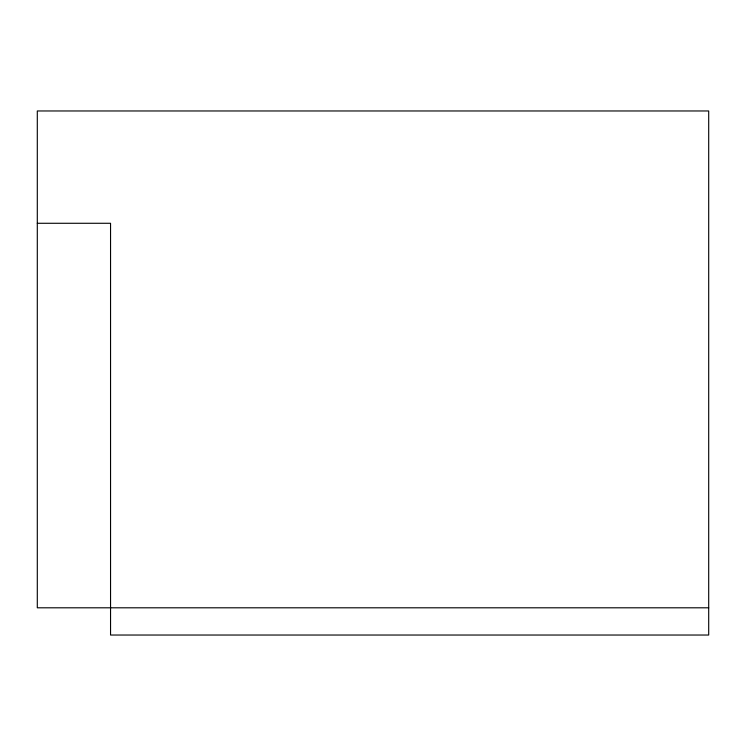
<?xml version="1.0" encoding="UTF-8"?>
<svg xmlns="http://www.w3.org/2000/svg" width="746" height="746" viewBox="0 0 746 746"><rect width="100%" height="100%" fill="white"/><g stroke="black" fill="none" stroke-linecap="round" stroke-linejoin="round"><path stroke-width="1.12" d="M37.3 223.278L110.548 223.278L110.548 635.033L708.7 635.033L708.7 110.968L37.3 110.968L37.3 607.803L708.7 607.803"/></g></svg>
